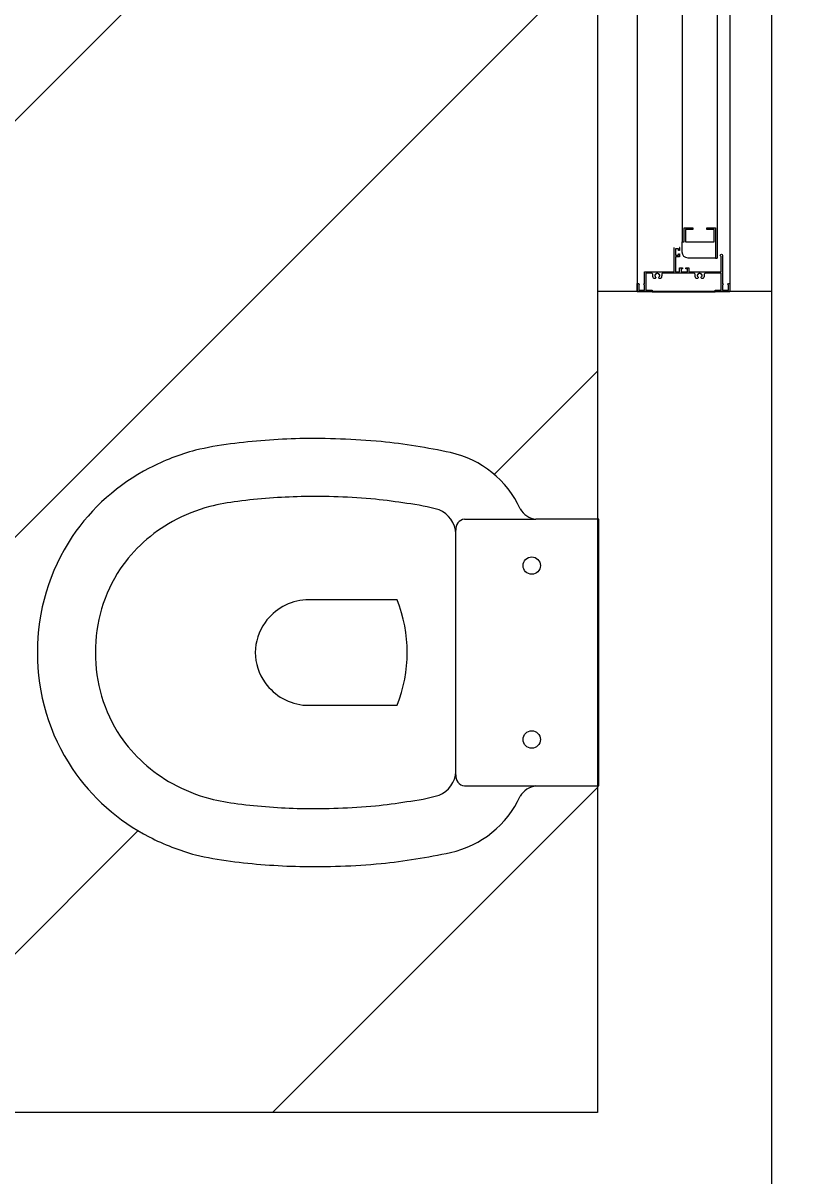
# Model space of a CAD drawing. Header units: metres. Extents: x 1628 to 1845, y 824 to 931.
# Drawn here: x 1652.926 to 1653.594, y 876.474 to 877.468 of the extents above; entities that cross this region are included whole.
import ezdxf

# ---------------------------------------------------------------- set-up
doc = ezdxf.new("R2010")
doc.units = ezdxf.units.M
doc.header["$LTSCALE"] = 0.15
doc.linetypes.add('ACAD_ISO02W100', pattern=[15, 12, -3])
doc.linetypes.add('HIDDEN', pattern=[0.375, 0.25, -0.125])
doc.layers.get('0').update_dxf_attribs({"lineweight": 0, "plot": 0})
doc.layers.get('Defpoints').update_dxf_attribs({"lineweight": 0})
for name, color, linetype, lineweight in [('Alvenaria', 170, 'Continuous', 0), ('Caixilho', 120, 'Continuous', 0), ('Cotas', 1, 'Continuous', 0), ('Humanização', 108, 'Continuous', 0), ('Linhas invisíveis', 6, 'ACAD_ISO02W100', 0)]:
    doc.layers.add(name, color=color, linetype=linetype, lineweight=lineweight)
doc.styles.get("Standard").update_dxf_attribs({"font": 'arial.ttf'})
doc.dimstyles.new('Lunardi', dxfattribs={"dimtxt": 0.1, "dimasz": 0.05, "dimexe": 0, "dimexo": 0.05, "dimgap": 0.05, "dimtad": 0, "dimzin": 9, "dimtxsty": 'Standard', "dimblk": 'OBLIQUE', "dimcen": 0, "dimse1": 1, "dimse2": 1, "dimclrd": 1, "dimclre": 1, "dimclrt": 1, "dimadec": 0, "dimazin": 0, "dimtfac": 1, "dimtmove": 1, "dimatfit": 2, "dimldrblk": 'OBLIQUE', "dimfxl": 1, "dimarcsym": 0})

# ---------------------------------------------------------------- blocks, each defined once
blk = doc.blocks.new('_Oblique')
at = {"color": 0, "linetype": 'ByBlock', "lineweight": -2}
blk.add_line((-0.5, -0.5), (0.5, 0.5), dxfattribs=at)
blk = doc.blocks.new('*D123')
at = {"layer": 'Cotas', "color": 1, "lineweight": -2, "ltscale": 10}
for p, q in [((1651.421220845935, 875.1446543722092), (1652.338103519878, 875.1446543722092)), ((1653.421220845935, 875.1446543722092), (1652.504338171993, 875.1446543722092))]:
    blk.add_line(p, q, dxfattribs=at)
at = {"layer": 'Defpoints', "color": 0, "ltscale": 10}
for p in [(1653.421220845935, 876.5283286922833), (1651.421220845935, 875.3866836356784), (1651.421220845935, 875.1446543722092)]:
    blk.add_point(p, dxfattribs=at)
at = {"layer": 'Cotas', "color": 1, "lineweight": -2, "ltscale": 10, "xscale": 0.05, "yscale": 0.05, "zscale": 0.05, "rotation": 180}
blk.add_blockref('_Oblique', (1651.421220845935, 875.1446543722092), dxfattribs=at)
at = {"layer": 'Cotas', "color": 1, "lineweight": -2, "ltscale": 10, "xscale": 0.05, "yscale": 0.05, "zscale": 0.05}
blk.add_blockref('_Oblique', (1653.421220845935, 875.1446543722092), dxfattribs=at)
at = {"layer": 'Cotas', "color": 1, "ltscale": 10, "insert": (1652.421220845935, 875.1446543722092), "char_height": 0.1, "attachment_point": 5}
blk.add_mtext('2', dxfattribs=at)
blk = doc.blocks.new('*D118')
at = {"layer": 'Cotas', "color": 1, "lineweight": -2, "ltscale": 10}
for p, q in [((1653.571220845935, 875.1446543722092), (1653.421220845935, 875.1446543722092)), ((1653.496220845935, 875.1446543722092), (1653.572806794093, 874.8893678783484)), ((1653.572806794093, 874.8893678783484), (1653.672806794093, 874.8893678783484))]:
    blk.add_line(p, q, dxfattribs=at)
at = {"layer": 'Defpoints', "color": 0, "ltscale": 10}
for p in [(1653.421220845935, 877.2456054993173), (1653.571220845935, 877.0956054993172), (1653.421220845935, 875.1446543722092)]:
    blk.add_point(p, dxfattribs=at)
at = {"layer": 'Cotas', "color": 1, "lineweight": -2, "ltscale": 10, "xscale": 0.05, "yscale": 0.05, "zscale": 0.05, "rotation": 180}
blk.add_blockref('_Oblique', (1653.421220845935, 875.1446543722092), dxfattribs=at)
at = {"layer": 'Cotas', "color": 1, "lineweight": -2, "ltscale": 10, "xscale": 0.05, "yscale": 0.05, "zscale": 0.05}
blk.add_blockref('_Oblique', (1653.571220845935, 875.1446543722092), dxfattribs=at)
at = {"layer": 'Cotas', "color": 1, "ltscale": 10, "insert": (1653.853059181542, 874.8893678783484), "char_height": 0.1, "attachment_point": 5}
blk.add_mtext('0,15', dxfattribs=at)
blk = doc.blocks.new('*D144')
at = {"layer": 'Cotas', "color": 1, "lineweight": -2, "ltscale": 10}
for p, q in [((1654.219204839082, 876.5299146404415), (1654.219204839082, 876.6299146404415)), ((1653.963918345221, 876.4533286922832), (1654.219204839082, 876.5299146404415)), ((1653.963918345221, 876.3783286922832), (1653.963918345221, 876.5283286922833))]:
    blk.add_line(p, q, dxfattribs=at)
at = {"layer": 'Defpoints', "color": 0, "ltscale": 10}
for p in [(1653.421220845935, 876.5283286922833), (1653.963918345221, 876.5283286922833), (1653.571220845935, 876.3783286922832)]:
    blk.add_point(p, dxfattribs=at)
at = {"layer": 'Cotas', "color": 1, "lineweight": -2, "ltscale": 10, "xscale": 0.05, "yscale": 0.05, "zscale": 0.05}
for p, rotation in [((1653.963918345221, 876.5283286922833), 90), ((1653.963918345221, 876.3783286922832), 270)]:
    blk.add_blockref('_Oblique', p, dxfattribs=dict(at, rotation=rotation))
at = {"layer": 'Cotas', "color": 1, "ltscale": 10, "insert": (1654.219204839082, 876.8101670278905), "char_height": 0.1, "attachment_point": 5, "rotation": 90}
blk.add_mtext('0,15', dxfattribs=at)
blk = doc.blocks.new('*D145')
at = {"layer": 'Cotas', "color": 1, "lineweight": -2, "ltscale": 10}
for p, q in [((1653.963918345221, 877.5283286922833), (1653.963918345221, 877.0967461547662)), ((1653.963918345221, 876.5283286922833), (1653.963918345221, 876.9599112298004))]:
    blk.add_line(p, q, dxfattribs=at)
at = {"layer": 'Defpoints', "color": 0, "ltscale": 10}
for p in [(1653.421220845935, 877.5283286922833), (1653.963918345221, 877.5283286922833), (1653.421220845935, 876.5283286922833)]:
    blk.add_point(p, dxfattribs=at)
at = {"layer": 'Cotas', "color": 1, "lineweight": -2, "ltscale": 10, "xscale": 0.05, "yscale": 0.05, "zscale": 0.05}
for p, rotation in [((1653.963918345221, 877.5283286922833), 90), ((1653.963918345221, 876.5283286922833), 270)]:
    blk.add_blockref('_Oblique', p, dxfattribs=dict(at, rotation=rotation))
at = {"layer": 'Cotas', "color": 1, "ltscale": 10, "insert": (1653.963918345221, 877.0283286922835), "char_height": 0.1, "attachment_point": 5, "rotation": 90}
blk.add_mtext('1', dxfattribs=at)
blk = doc.blocks.new('*D159')
at = {"layer": 'Cotas', "color": 1, "lineweight": -2, "ltscale": 10}
for p, q in [((1654.590971814814, 882.437471353103), (1654.590971814814, 878.9771866349091)), ((1654.590971814814, 875.2366836356783), (1654.590971814814, 878.6969683538722))]:
    blk.add_line(p, q, dxfattribs=at)
at = {"layer": 'Defpoints', "color": 0, "ltscale": 10}
for p in [(1653.571220845935, 882.437471353103), (1653.571220845937, 875.2366836356783), (1654.590971814814, 875.2366836356783)]:
    blk.add_point(p, dxfattribs=at)
at = {"layer": 'Cotas', "color": 1, "lineweight": -2, "ltscale": 10, "xscale": 0.05, "yscale": 0.05, "zscale": 0.05}
for p, rotation in [((1654.590971814814, 882.437471353103), 90), ((1654.590971814814, 875.2366836356783), 270)]:
    blk.add_blockref('_Oblique', p, dxfattribs=dict(at, rotation=rotation))
at = {"layer": 'Cotas', "color": 1, "ltscale": 10, "insert": (1654.590971814814, 878.8370774943909), "char_height": 0.1, "attachment_point": 5, "rotation": 90}
blk.add_mtext('7,2', dxfattribs=at)
blk = doc.blocks.new('JMA_CL060')
for p, q in [((9.094947017729282e-13, 0), (9.094947017729282e-13, 600)), ((12.80000000000018, 600), (67.19999999999982, 600)), ((80.00000000000091, 0), (80.00000000000091, 600)), ((68.90000000000055, 26.69999999999982), (68.90000000000055, 571)), ((38.90000000000055, 66), (38.90000000000055, 557)), ((38.74995490624769, 523.0516246535599), (38.90000000000055, 523.0516246535599)), ((36.59999999999945, 63.20000000000073), (36.59999999999945, 63.5)), ((36.80000000000018, 63.20000000000073), (36.80000000000018, 63.5)), ((43.55000000000018, 27), (62.94999999999982, 27)), ((65.19999999999982, 17.19999999999982), (65.19999999999982, 25.5)), ((9.094947017729282e-13, 0), (80.00000000000091, 0))]:
    blk.add_line(p, q)
blk.add_lwpolyline([(36.80000000000018, 561.8000000000002), (36.63000000000011, 561.8000000000002), (36.63000000000011, 564.3500000000004), (35.63000000000011, 564.3500000000004), (35.63000000000011, 563.1000000000004), (33.13000000000011, 563.1000000000004), (33.13000000000011, 568.6000000000004), (35.63000000000011, 568.6000000000004), (35.63000000000011, 567.3500000000004), (36.63000000000011, 567.3500000000004), (36.63000000000011, 569.9000000000005), (33.13000000000011, 569.9000000000005), (33.13000000000011, 582.8000000000002), (36.52999999999975, 582.8000000000002), (36.52999999999975, 579.3000000000002), (39.08000000000084, 579.3000000000002), (39.08000000000084, 580.3000000000002), (37.83000000000084, 580.3000000000002), (37.83000000000084, 582.8000000000002), (43.33000000000084, 582.8000000000002), (43.33000000000084, 580.3000000000002), (42.08000000000084, 580.3000000000002), (42.08000000000084, 579.3000000000002), (44.63000000000011, 579.3000000000002), (44.63000000000011, 582.8000000000002), (72.40000000000055, 582.8000000000002), (72.40000000000055, 569.5139392014171, 1.974146731597403), (73.69999999999982, 568.5600000000004), (73.69999999999982, 592.8000000000002), (74.19999999999982, 593.6660254037843), (73.69999999999982, 594.1660254037843), (73.69999999999982, 598.6999999999998), (78.69999999999982, 598.6999999999998), (78.69999999999982, 594.1660254037843), (78.19999999999982, 593.6660254037843), (78.69999999999982, 592.8000000000002), (80.00000000000091, 592.8000000000002), (80.00000000000091, 600), (67.19999999999982, 600), (67.19999999999982, 598.6999999999998), (72.40000000000055, 598.6999999999998), (72.40000000000055, 584.1000000000004), (58.71663783151689, 584.1000000000004, -0.4694125687019612), (57.73365051896326, 585.2836734693883, 0.2062514525919118), (57.05389033123447, 588.2941176470586, 0.2399316479534801), (56.64954541697534, 588.5), (55.81806527080244, 588.5, 0.6549608847524656), (55.29199127507218, 587.2931976995515, -0.1211700171309819), (55.73303027798283, 586.5), (56.04242852856351, 586.5, -0.1151429428742891), (56.04242852856351, 585.5), (55.73303027798283, 585.5, -0.265541973331848), (54.40000000000055, 584.1669697220177), (54.40000000000055, 583.857571471437, -0.1151429428742906), (53.40000000000055, 583.857571471437), (53.40000000000055, 584.1669697220177, -0.2655419733318485), (52.06696972201826, 585.5), (51.75757147143759, 585.5, -0.1151429428742893), (51.75757147143759, 586.5), (52.06696972201826, 586.5, -0.1211700171309797), (52.50800872492891, 587.2931976995515, 0.654960884752527), (51.98193472919866, 588.5), (51.15045458302575, 588.5, 0.2399316479534891), (50.74610966876571, 588.2941176470586, 0.2062514525919084), (50.06634948103783, 585.2836734693883, -0.4694125687019635), (49.08336216848329, 584.1000000000004), (22.11663783151744, 584.1000000000004, -0.4694125687019642), (21.1336505189629, 585.2836734693883, 0.2062514525919139), (20.45389033123502, 588.2941176470586, 0.2399316479534784), (20.04954541697498, 588.5), (19.21806527080207, 588.5, 0.6549608847524674), (18.69199127507181, 587.2931976995515, -0.1211700171309822), (19.13303027798247, 586.5), (19.44242852856314, 586.5, -0.1151429428742893), (19.44242852856314, 585.5), (19.13303027798247, 585.5, -0.265541973331848), (17.80000000000018, 584.1669697220177), (17.80000000000018, 583.857571471437, -0.1151429428742906), (16.80000000000018, 583.857571471437), (16.80000000000018, 584.1669697220177, -0.2655419733318499), (15.46696972201789, 585.5), (15.15757147143722, 585.5, -0.1151429428742888), (15.15757147143722, 586.5), (15.46696972201789, 586.5, -0.12117001713098), (15.90800872492946, 587.2931976995515, 0.6549608847525276), (15.38193472919829, 588.5), (14.55045458302629, 588.5, 0.2399316479534842), (14.14610966876535, 588.2941176470586, 0.2062514525919105), (13.46634948103747, 585.2836734693883, -0.4694125687019503), (12.48336216848384, 584.1000000000004), (7.600000000000364, 584.1000000000004), (7.600000000000364, 598.6999999999998), (12.80000000000018, 598.6999999999998), (12.80000000000018, 600), (9.094947017729282e-13, 600), (9.094947017729282e-13, 592.8000000000002), (1.300000000000182, 592.8000000000002), (1.800000000000182, 593.6660254037843), (1.300000000000182, 594.1660254037843), (1.300000000000182, 598.6999999999998), (6.300000000000182, 598.6999999999998), (6.300000000000182, 594.1660254037843), (5.800000000000182, 593.6660254037843), (6.300000000000182, 592.8000000000002), (6.300000000000182, 582.8000000000002), (31.83000000000084, 582.8000000000002), (31.83000000000084, 561.8000000000002), (31.80000000000018, 561.8000000000002)], format="xyb")
for points in [[(60.00000000000091, 545.0000071961877), (67.60000000000036, 545.0000071961877), (67.60000000000036, 571.0000071961877), (67.60000000000036, 571.0000071961877), (67.60000000000036, 571.0000071961877), (43.90000000000055, 571.0000071961877, 0.414213562373095), (38.90000000000055, 566.0000071961877), (38.90000000000055, 557.0000071961877), (40.40000000000055, 557.0000071961877), (40.40000000000055, 545.0000071961877), (48.00000000000091, 545.0000071961877), (48.00000000000091, 546.2000071961884), (41.60000000000036, 546.2000071961884), (41.60000000000036, 557.0000071961877), (66.40000000000055, 557.0000071961877), (66.40000000000055, 546.2000071961884), (60.00000000000091, 546.2000071961884), (60.00000000000091, 545.0000071961877)], [(40.36999999999989, 41.00000000000091), (40.36999999999989, 53.00000000000091), (40.36999999999989, 65.00000000000091, 0.414213562373095), (39.36999999999989, 66.00000000000091), (33.07000000000062, 66.00000000000091, 0.414213562373095), (32.07000000000062, 65.00000000000091), (32.07000000000062, 63.50000000000091), (36.86999999999989, 63.50000000000091), (36.86999999999989, 43.50000000000091), (32.07000000000062, 43.50000000000091), (32.07000000000062, 42.00000000000091, 0.414213562373095), (33.07000000000062, 41.00000000000091), (38.86999999999989, 41.00000000000091)], [(35.63000000000011, 36.40000000000055), (35.63000000000011, 35.15000000000055), (36.63000000000011, 35.15000000000055), (36.63000000000011, 37.70000000000073), (29.82999999999993, 37.70000000000073), (29.82999999999993, 17.20000000000073), (6.300000000000182, 17.20000000000073), (6.300000000000182, 7.200000000000728), (5.800000000000182, 6.333974596215739), (6.300000000000182, 5.833974596215739), (6.300000000000182, 1.300000000000182), (1.300000000000182, 1.300000000000182), (1.300000000000182, 5.833974596215739), (1.800000000000182, 6.333974596215739), (1.300000000000182, 7.200000000000728), (0, 7.200000000000728), (0, 0), (12.80000000000018, 0), (12.80000000000018, 1.300000000000182), (7.599999999999454, 1.300000000000182), (7.599999999999454, 15.90000000000055), (12.48336216848293, 15.90000000000055, -0.4694125687019712), (13.46634948103747, 14.7163265306126, 0.2062514525919087), (14.14610966876535, 11.70588235294235, 0.2399316479535158), (14.55045458302538, 11.5), (15.38193472919829, 11.5, 0.6549608847525028), (15.90800872492855, 12.70680230044854, -0.121170017130981), (15.46696972201698, 13.5), (15.15757147143722, 13.5, -0.1151429428742888), (15.15757147143722, 14.5), (15.46696972201789, 14.5, -0.2655419733318486), (16.80000000000018, 15.83303027798229), (16.80000000000018, 16.14242852856296, -0.1151429428742905), (17.80000000000018, 16.14242852856296), (17.80000000000018, 15.83303027798229, -0.2655419733318562), (19.13303027798247, 14.5), (19.44242852856314, 14.5, -0.1151429428742893), (19.44242852856223, 13.5), (19.13303027798247, 13.5, -0.121170017130981), (18.69199127507181, 12.70680230044854, 0.6549608847524693), (19.21806527080207, 11.5), (20.04954541697498, 11.5, 0.2399316479535183), (20.45389033123411, 11.70588235294235, 0.206251452591911), (21.13365051896199, 14.7163265306126, -0.4694125687019735), (22.11663783151653, 15.90000000000055), (49.08336216848329, 15.90000000000055, -0.469412568701972), (50.06634948103692, 14.7163265306126, 0.2062514525919087), (50.7461096687648, 11.70588235294235, 0.2399316479535183), (51.15045458302575, 11.5), (51.98193472919775, 11.5, 0.6549608847525159), (52.50800872492891, 12.70680230044854, -0.1211700171309814), (52.06696972201735, 13.5), (51.75757147143759, 13.5, -0.1151429428742893), (51.75757147143759, 14.5), (52.06696972201735, 14.5, -0.2655419733318558), (53.39999999999964, 15.83303027798229), (53.40000000000055, 16.14242852856296, -0.1151429428742905), (54.40000000000055, 16.14242852856296), (54.40000000000055, 15.83303027798229, -0.2655419733318488), (55.73303027798192, 14.5), (56.0424285285626, 14.5, -0.1151429428742891), (56.0424285285626, 13.5), (55.73303027798192, 13.5, -0.1211700171309813), (55.29199127507127, 12.70680230044854, 0.6549608847524706), (55.81806527080153, 11.5), (56.64954541697443, 11.5, 0.2399316479535203), (57.05389033123447, 11.70588235294235, 0.2062514525919107), (57.73365051896235, 14.7163265306126, -0.4694125687019721), (58.71663783151689, 15.90000000000055), (63.92999999999938, 15.90000000000055), (63.92999999999938, 5.900000000000546), (72.39999999999964, 5.900000000000546), (72.39999999999964, 1.300000000000182), (67.19999999999982, 1.300000000000182), (67.19999999999982, 0), (80, 0), (80, 7.200000000000728), (78.69999999999982, 7.200000000000728), (78.19999999999982, 6.333974596215739), (78.69999999999982, 5.833974596215739), (78.69999999999982, 1.300000000000182), (73.69999999999982, 1.300000000000182), (73.69999999999982, 5.833974596215739), (74.19999999999982, 6.333974596215739), (73.69999999999982, 7.199999999999818), (65.23000000000047, 7.200000000000728), (65.23000000000047, 17.19999999999982), (31.42999999999938, 17.19999999999982), (31.42999999999938, 29.60000000000036), (36.63000000000011, 29.60000000000036), (36.63000000000011, 32.15000000000055), (35.63000000000011, 32.15000000000055), (35.63000000000011, 30.90000000000055), (31.42999999999938, 30.90000000000055), (31.42999999999938, 36.40000000000055)]]:
    blk.add_lwpolyline(points, format="xyb", close=True)
for points in [[(67.60000000000036, 571.0000071961877), (68.90000000000055, 571)], [(20.77000000000044, 46.00000000000091), (4.770000000000437, 46.00000000000091), (4.770000000000437, 61.00000000000091), (20.77000000000044, 61.00000000000091)], [(31.57000000000062, 44.50000000000091), (28.37677528928089, 44.50000000000091), (28.37677528928089, 35.89322471072046), (29.77000000000044, 34.50000000000091), (29.77000000000044, 29.50000000000091), (26.77000000000044, 26.50000000000091), (22.34479594346703, 26.50000000000091), (20.77000000000044, 44.50000000000091), (20.77000000000044, 62.50000000000091), (31.57000000000062, 62.50000000000091)], [(32.07000000000062, 63.20000000000073), (32.07000000000062, 43.80000000000018), (31.57000000000062, 43.80000000000018), (31.57000000000062, 63.20000000000073), (32.07000000000062, 63.20000000000073), (36.86999999999989, 63.20000000000073), (36.86999999999989, 43.80000000000018), (32.07000000000062, 43.80000000000018)], [(38.86999999999989, 41.00000000000091), (38.86999999999989, 27.00000000000091), (42.07000000000062, 27.00000000000091), (42.07000000000062, 28.20000000000073), (40.07000000000062, 28.20000000000073), (40.07000000000062, 29.70000000000073), (66.36999999999989, 29.70000000000073), (66.36999999999989, 28.20000000000073), (64.36999999999989, 28.20000000000073), (64.36999999999989, 27.00000000000091), (67.57000000000062, 27.00000000000091), (67.57000000000062, 53.00000000000091), (59.90000000000055, 53.00000000000091), (59.90000000000055, 53.00000000000091), (59.90000000000055, 51.80000000000018), (66.36999999999989, 51.80000000000018), (66.36999999999989, 41.00000000000091), (41.57000000000062, 41.00000000000091), (41.57000000000062, 51.80000000000018), (47.90000000000055, 51.80000000000018), (47.90000000000055, 53.00000000000091), (40.36999999999989, 53.00000000000091)]]:
    blk.add_lwpolyline(points)
blk.add_lwpolyline([(42.35000000000036, 28.19999999999982), (42.35000000000036, 26.69999999999982), (38.94999999999982, 26.69999999999982), (38.94999999999982, 25.5), (67.75000000000091, 25.5), (67.75000000000091, 12.90000000000055), (66.15000000000055, 12.90000000000055), (66.15000000000055, 11.69999999999982), (68.95000000000073, 11.69999999999982), (68.94999999999982, 26.69999999999982), (64.15000000000055, 26.69999999999982), (64.15000000000055, 28.19999999999982), (65.85000000000036, 28.19999999999982), (65.85000000000036, 29.40000000000055), (62.94999999999982, 29.40000000000055), (62.94999999999982, 26.69999999999982), (43.55000000000018, 26.69999999999982), (43.55000000000018, 29.40000000000055), (40.65000000000055, 29.40000000000055), (40.65000000000055, 28.19999999999982)], close=True)
blk = doc.blocks.new('vaso')
at = {"layer": 'Humanização'}
for p, q in [((1694.878749035405, 875.9593937452794), (1694.940249035405, 875.9593937452794)), ((1694.99472143533, 875.9593937452794), (1694.940249035405, 875.9593937452794)), ((1694.99472143533, 875.7293937452794), (1694.99472143533, 875.9593937452794)), ((1694.871249035406, 875.9479093474492), (1694.871324893622, 875.9498148875036)), ((1694.871249035406, 875.8443937452794), (1694.871249035406, 875.9479093474492)), ((1694.820749035405, 875.8898937452793), (1694.741749035406, 875.8898937452793)), ((1694.871249035406, 875.7408781431095), (1694.871249035406, 875.8443937452794)), ((1694.741749035406, 875.7988937452794), (1694.820749035405, 875.7988937452794)), ((1694.871324893622, 875.7389726030551), (1694.871249035406, 875.7408781431095)), ((1694.878749035405, 875.7293937452794), (1694.940249035405, 875.7293937452794)), ((1694.940249035405, 875.7293937452794), (1694.99472143533, 875.7293937452794))]:
    blk.add_line(p, q, dxfattribs=at)
for centre in [(1694.936749035405, 875.9193937452794), (1694.936749035405, 875.7693937452793)]:
    blk.add_circle(centre, 0.0075, dxfattribs=at)
for centre, radius, start, end in [((1694.718399035405, 875.7126437452794), 0.3145199278265354, 97.6096909513989, 103.1680246795424), ((1694.751974035406, 875.4236437452794), 0.6054414613528025, 91.44096541743238, 97.13734124020777), ((1694.748652881559, 875.3809514375871), 0.6480516458207457, 84.85667662229301, 91.05250639993218), ((1694.739426813183, 875.4069770786127), 0.6230644337060408, 81.0136422369804, 83.79707102580056), ((1694.739426813183, 875.4069770786127), 0.6230644337060046, 78.2086421320476, 81.01364223700614), ((1694.697816535406, 875.8277437452793), 0.1978540170333628, 104.957765788249, 117.4049332123407), ((1694.847624954523, 875.9318716864559), 0.08714631923486314, 24.77708201602871, 77.32338962972057), ((1694.689769241428, 875.8428434283221), 0.1807450106725886, 117.3433825497752, 145.8166512604733), ((1694.718399035405, 875.7126437452794), 0.2645199278266153, 97.6533633174533, 102.9938588321395), ((1694.751974035406, 875.4236437452796), 0.5554414613525451, 91.45842394452353, 97.11561899219724), ((1694.748652881559, 875.3809514375869), 0.5980516458209125, 84.90100931009016, 91.03624384884421), ((1694.739426813183, 875.4069770786127), 0.5730644337059586, 81.01364223700614, 83.7508829352101), ((1694.807756704125, 875.7963804686613), 0.1778926342039962, 74.01391257165963, 83.16134321669934), ((1694.697816535406, 875.8277437452793), 0.1478540170334008, 105.2514817757486, 118.6948589590437), ((1694.848181398268, 875.9459507662609), 0.02309124845701991, 2.591260443074855, 68.22060217527402), ((1694.942744233695, 875.977761542714), 0.01853650444681183, 210.3559318485539, 262.2639330995042), ((1694.689769241428, 875.8428434283221), 0.130745010672574, 118.7785751033808, 145.7038220783968), ((1694.879657006512, 875.9510235296584), 0.008419318325776146, 96.19103375558669, 188.2536589199205), ((1694.689876364598, 875.8450055465216), 0.1796283710709584, 146.4063658729893, 180.1951456590222), ((1694.689876364598, 875.8450055465216), 0.1296283710709492, 146.5200316341706, 180.2704173394315), ((1694.744666682464, 875.8434966864559), 0.04648870542220579, 93.59826754708756, 144.6498394424751), ((1694.703219623641, 875.8443937452794), 0.12602941176469, 338.8367289581255, 21.16327104187456), ((1694.742263741288, 875.8443937452794), 0.04401470588236746, 143.7924739309838, 216.2075260690163), ((1694.689876364598, 875.8437819440371), 0.1796283710709721, 179.8048543409778, 213.5936341270107), ((1694.689876364598, 875.8437819440371), 0.1296283710709631, 179.7295826605424, 213.4799683658294), ((1694.744666682464, 875.8452908041029), 0.04648870542221998, 215.3501605575249, 266.4017324529124), ((1694.689769241428, 875.8459440622366), 0.1307450106725644, 214.2961779216032, 241.2214248966192), ((1694.689769241428, 875.8459440622366), 0.1807450106725973, 214.1833487395267, 242.6566174502248), ((1694.848181398268, 875.7428367242978), 0.02309124845702859, 291.7793978247259, 357.4087395569251), ((1694.879657006512, 875.7377639609003), 0.008419318325776146, 171.7463410800795, 263.8089662444133), ((1694.697816535406, 875.8610437452794), 0.1478540170334004, 241.3051410409563, 254.7485182242514), ((1694.942744233695, 875.7110259478447), 0.01853650444680139, 97.73606690044323, 149.6440681514104), ((1694.718399035405, 875.9761437452794), 0.2645199278266019, 257.0061411678606, 262.3466366825467), ((1694.751974035405, 876.2651437452791), 0.5554414613525405, 262.8843810078295, 268.5415760554765), ((1694.739426813183, 876.281810411946), 0.5730644337059588, 276.2491170647899, 278.9863577629939), ((1694.807756704125, 875.8924070218977), 0.1778926342039716, 276.8386567832748, 285.9860874283135), ((1694.847624954523, 875.7569158041028), 0.08714631923485233, 282.6766103702526, 335.2229179839421), ((1694.748652881559, 876.3078360529717), 0.5980516458207712, 268.9637561511558, 275.0989906899098), ((1694.697816535406, 875.8610437452794), 0.1978540170333626, 242.5950667876594, 255.042234211751), ((1694.718399035405, 875.9761437452794), 0.3145199278265213, 256.8319753204576, 262.3903090486011), ((1694.751974035406, 876.2651437452794), 0.6054414613527991, 262.8626587597922, 268.5590345825676), ((1694.739426813183, 876.281810411946), 0.6230644337060413, 276.2029289741994, 278.9863577630196), ((1694.739426813183, 876.281810411946), 0.6230644337060046, 278.9863577629939, 281.7913578679524), ((1694.748652881559, 876.3078360529717), 0.6480516458206305, 268.9474936000678, 275.143323377707)]:
    blk.add_arc(centre, radius, start, end, dxfattribs=at)

msp = doc.modelspace()

# ---------------------------------------------------------------- hatches: boundary and pattern name
at = {"layer": 'Cotas', "ltscale": 10}
h = msp.add_hatch(dxfattribs=at)
h.set_pattern_fill('ANSI31', scale=0.08)
h.set_pattern_definition([(45, (0, 0), (-0.179605122421383, 0.1796051224213831), [])])
edge = h.paths.add_edge_path()
edge.add_line((1648.198947447637, 881.3829284188338), (1649.221163697311, 881.3829284188338))
edge.add_line((1649.221163697311, 881.3829284188338), (1649.221163697311, 882.2874713531018))
edge.add_line((1649.221163697311, 882.2874713531018), (1649.171163697311, 882.2874713531018))
edge.add_line((1649.171163697311, 882.2874713531018), (1649.151163697311, 882.2874713531016))
edge.add_line((1649.151163697311, 882.2874713531016), (1649.151163697311, 881.6251837262583))
edge.add_line((1649.151163697311, 881.6251837262583), (1649.156101213215, 881.6251837262583))
edge.add_line((1649.156101213215, 881.6251837262583), (1649.156101213215, 881.6060249496353))
edge.add_line((1649.156101213215, 881.6060249496353), (1649.164179532668, 881.6060249496353))
edge.add_ellipse((1649.171946462539, 881.6001837262584), major_axis=(-4.79246396550915e-14, 0.02972026879706392), ratio=0.2758620990611009, start_angle=-3.349214239278808e-10, end_angle=89.99999999953621, ccw=False)
edge.add_ellipse((1649.171946462539, 881.6001837262584), major_axis=(-4.79246396550915e-14, 0.02972026879706392), ratio=0.2758620990611009, start_angle=89.99999999953621, end_angle=359.9999999996651, ccw=False)
edge.add_line((1649.162358208029, 881.5943425028814), (1649.156101213215, 881.5943425028814))
edge.add_line((1649.156101213215, 881.5943425028814), (1649.156101213215, 881.5751837262584))
edge.add_line((1649.156101213215, 881.5751837262584), (1649.151163697311, 881.5421878329375))
edge.add_line((1649.151163697311, 881.5421878329375), (1649.136163697311, 881.5421878329375))
edge.add_arc((1649.128663697311, 882.3308457688927), 0.7886935969976354, 183.1525872733953, 270.54485648763557, ccw=False)
edge.add_line((1648.341163697311, 882.2874713531016), (1648.321163697311, 882.2874713531016))
edge.add_line((1648.321163697311, 882.2874713531016), (1644.606084767328, 882.2874713531023))
edge.add_line((1644.606084767328, 882.2874713531023), (1644.606084767328, 880.5856503314213))
edge.add_line((1644.606084767328, 880.5856503314213), (1644.406084767328, 880.5856503314213))
edge.add_line((1644.406084767328, 880.5856503314213), (1644.406084767328, 879.587471353104))
edge.add_line((1644.406084767328, 879.587471353104), (1648.198947447637, 879.5874713531031))
edge.add_line((1648.198947447637, 879.5874713531031), (1648.198947447637, 881.3829284188338))
h.paths.add_polyline_path([(1644.632964415795, 881.7743864716443), (1644.632964415795, 882.2567885095385), (1646.334785437476, 882.2567885095385), (1646.334785437476, 881.7743864716443)], flags=16)
h.paths.add_polyline_path([(1645.389221569955, 881.8905933913411), (1645.389221569955, 882.1005430421147, -0.4142135623734142), (1645.431211500109, 882.1425329722695), (1645.509518413569, 882.1425329722694), (1645.509518413569, 882.1672907406859, -0.1690998156995892), (1645.502161761439, 882.1884211318971, -0.1690998156995892), (1645.509518413569, 882.2095515231084), (1645.509518413569, 882.2334432964154), (1645.562854237422, 882.2334432964154), (1645.562854237422, 882.209551523109, -0.1690998157051221), (1645.570210889553, 882.1884211318971, -0.1690998157051221), (1645.562854237422, 882.1672907406853), (1645.562854237422, 882.1425329722694), (1645.641161150883, 882.1425329722695, -0.4142135623730951), (1645.683151081037, 882.1005430421149), (1645.683151081037, 881.8905933913411, -0.4142135623730951), (1645.641161150883, 881.8486034611865), (1645.431211500109, 881.8486034611865, -0.4142135623729366)], flags=0)
h.paths.add_polyline_path([(1645.946075200765, 880.1877062035381, -1), (1645.821075200765, 880.1877062035381, -1)], flags=16)
h.paths.add_polyline_path([(1645.883575200765, 880.1877062035381), (1645.914825200765, 880.1877062035381, -0.4142135623730951), (1645.883575200765, 880.1564562035381), (1645.883575200765, 880.1877062035381), (1645.852325200765, 880.1877062035381, -0.4142135623730951), (1645.883575200765, 880.2189562035381)], flags=0)
h.paths.add_polyline_path([(1645.5134607912, 881.995568216728, -1), (1645.558911859792, 881.995568216728, -1)], flags=0)
h.paths.add_polyline_path([(1645.521858777231, 881.995568216728, -1), (1645.550513873761, 881.995568216728, -1)], flags=0)
h.paths.add_polyline_path([(1645.509344530089, 882.1884211318971, -1), (1645.563028120903, 882.1884211318971, -1)], flags=0)
h.paths.add_polyline_path([(1646.447354514585, 881.6157273502923), (1646.447354514585, 882.2476888510847), (1647.047354514586, 882.2476888510847), (1647.047354514586, 881.6157273502923)], flags=16)
h.paths.add_polyline_path([(1646.965451194654, 881.6628556744669), (1646.965451194654, 881.6325692227298), (1646.923011952772, 881.6325692227298), (1646.923011952772, 881.6628556744669), (1646.865451194654, 881.6628556744669), (1646.865451194654, 881.6325692227298), (1646.823011952772, 881.6325692227298), (1646.823011952772, 881.6628556744669), (1646.765451194654, 881.6628556744669), (1646.765451194654, 881.6325692227298), (1646.723011952772, 881.6325692227298), (1646.723011952772, 881.6628556744669), (1646.665451194654, 881.6628556744669), (1646.665451194654, 881.6325692227298), (1646.623011952772, 881.6325692227298), (1646.623011952772, 881.6628556744669), (1646.565451194654, 881.6628556744669), (1646.565451194654, 881.6325692227298), (1646.523011952773, 881.6325692227298), (1646.523011952773, 881.6628556744669)], flags=0)
h.paths.add_polyline_path([(1646.490417462254, 881.7080255373486), (1646.490417462254, 882.2068433974601), (1647.008782488093, 882.2068433974601), (1647.008782488093, 881.7080255373486)], flags=0)
h.paths.add_polyline_path([(1646.584560729221, 881.8225083249152, -1), (1646.647271997271, 881.8225083249152, -1)], flags=0)
h.paths.add_polyline_path([(1646.581832492243, 882.0760059259557, -1), (1646.644543760293, 882.0760059259557, -1)], flags=0)
h.paths.add_polyline_path([(1646.849199716097, 881.8225083249152, -1), (1646.911910984147, 881.8225083249152, -1)], flags=0)
h.paths.add_polyline_path([(1646.849199716097, 882.0787317066118, -1), (1646.911910984147, 882.0787317066118, -1)], flags=0)
h.paths.add_polyline_path([(1650.271220845935, 881.2329284188337), (1649.371163697311, 881.2329284188337), (1648.348947447637, 881.2329284188341), (1648.348947447637, 879.5874713531031), (1648.456595896184, 879.5874713531031), (1648.456595896184, 880.116427415812), (1648.451636119838, 880.116427415812), (1648.451636119838, 880.1355861924351), (1648.443989566249, 880.1355861924351), (1648.443989566249, 880.147268639189), (1648.451636119838, 880.166427415812), (1648.456595896184, 880.166427415812), (1648.456595896184, 880.187471353103), (1648.471595896176, 880.187471353103, -0.4241764030061497), (1649.066595896184, 879.5874713531031), (1650.271220845935, 879.5874713531026), (1650.271220845935, 879.8645326860064), (1650.215791557296, 879.8645326860064, 0.2304454142732543), (1650.202291557296, 879.855532686006, -0.2428711087702277), (1650.139225396722, 879.8064006488885, -0.01098342208360682), (1650.112291557296, 879.8015326860065, -0.01214559638339423), (1650.082291557296, 879.7975326860064, -0.02704099541903282), (1650.012291557296, 879.7950326860065, -0.0248602479579806), (1649.952291557306, 879.7995326860051, -0.02425756240137817), (1649.922291557298, 879.805032686006, -0.05436447662682518), (1649.882291557387, 879.8205326859596, -0.1248812523676094), (1649.815791557296, 879.8795326860064, -0.14850892381361), (1649.785791557296, 879.9795326860065, -0.1485089238135131), (1649.815791557296, 880.0795326860065, -0.1248812523527457), (1649.882291557377, 880.1385326860483, -0.05436447664069619), (1649.922291557298, 880.1540326860069, -0.02425756239867948), (1649.952291557303, 880.1595326860073, -0.02486024795974166), (1650.012291557297, 880.1640326860065, -0.02704099541625039), (1650.08229155729, 880.1615326860071, -0.01214559638586581), (1650.112291557296, 880.1575326860064, -0.01098342208345497), (1650.139225396722, 880.1526647231245, -0.2428711087753344), (1650.202291557296, 880.1035326860058, 0.3027756377348634), (1650.220781953876, 880.0945326860065), (1650.271220845935, 880.0945326860065)])
h.paths.add_polyline_path([(1648.749270284215, 880.8210390880299, -0.03441864091562738), (1648.66879583797, 880.8265853007234, -0.4495920674442093), (1648.503208688824, 881.0748884329232, -0.07550448826790206), (1648.563326695772, 881.2141190468411, -0.258664773026557), (1648.574013415215, 881.22004402803), (1648.904672208215, 881.2200440280302), (1648.924527152215, 881.22004402803, -0.2586647871743815), (1648.935213872695, 881.2141190475041, -0.07550448829215763), (1648.995331878655, 881.0748884331075, -0.4495920693214174), (1648.829744729012, 880.8265853002451, -0.03441864028324764)], flags=16)
h.paths.add_polyline_path([(1648.749270284215, 880.8504394520303, -0.07688287860149558), (1648.621104573137, 880.8702641328746, -0.5371918415692705), (1648.564687244817, 881.0679396400895, -0.002642164474516377), (1648.606287298199, 881.1254871557057, -0.277821795637245), (1648.619299887073, 881.1309522928575, -0.000248196100544756), (1648.623702292862, 881.1359635810264), (1648.593868360215, 881.2200440280302), (1648.633164320215, 881.1402430400302), (1648.865376247215, 881.1402430400302), (1648.904672208215, 881.2200440280302), (1648.874838274569, 881.1359635810265, -0.0002481961005565927), (1648.879240680358, 881.1309522928574, -0.2778217950931889), (1648.892253269195, 881.1254871556788, -0.002642164474492166), (1648.933853322614, 881.0679396400899, -0.5371659605283035), (1648.877445435605, 880.8702671250393, -0.07688874940312905)], flags=0)
h.paths.add_polyline_path([(1648.717769894215, 881.08774239003, -1), (1648.780770674215, 881.08774239003, -1)], flags=0)
h.paths.add_polyline_path([(1648.735620115215, 881.1801435340302, -1), (1648.762920453215, 881.1801435340302, -1)], flags=0)
h.paths.add_polyline_path([(1648.819621155215, 881.1801435340302, -1), (1648.846921493215, 881.1801435340302, -1)], flags=0)
h.paths.add_polyline_path([(1648.651619075215, 881.1801435340302, -1), (1648.678919413215, 881.1801435340302, -1)], flags=0)
h.paths.add_polyline_path([(1649.372300523966, 879.9823805209418, -1), (1649.247300523966, 879.9823805209418, -1)], flags=16)
h.paths.add_polyline_path([(1649.309800523966, 879.9823805209418), (1649.341050523966, 879.9823805209418, -0.4142135623730961), (1649.309800523966, 879.9511305209418), (1649.309800523966, 879.9823805209418), (1649.278550523966, 879.9823805209418, -0.4142135623730951), (1649.309800523966, 880.0136305209418)], flags=0)
h.paths.add_polyline_path([(1650.271220845935, 882.2874713531029), (1649.371163697311, 882.2874713531018), (1649.371163697311, 881.2329284188337), (1650.271220845935, 881.2329284188337)])
h.paths.add_polyline_path([(1649.706745568554, 881.883723631897), (1649.777651646473, 881.883723631897), (1649.777651646473, 881.903723631897), (1649.706745568554, 881.903723631897, -14.25138420653662)], flags=16)
edge = h.paths.add_edge_path()
edge.add_line((1652.271220845935, 880.2374713531029), (1651.108854114322, 880.2374713531029))
edge.add_arc((1650.521354114323, 880.2250546864359), 0.5876311969347761, -90.73129203585688, 1.2107518271964182, ccw=False)
edge.add_line((1650.513854114314, 879.6374713531028), (1650.498854114323, 879.6374713531028))
edge.add_line((1650.498854114323, 879.6374713531028), (1650.498854114323, 879.6585152903938))
edge.add_line((1650.498854114323, 879.6585152903938), (1650.493894337976, 879.6585152903938))
edge.add_line((1650.493894337976, 879.6585152903938), (1650.493894337976, 879.6776740670168))
edge.add_line((1650.493894337976, 879.6776740670168), (1650.485816018523, 879.6776740670168))
edge.add_ellipse((1650.478049088652, 879.6835152903938), major_axis=(8.690064179255702e-14, 0.02972026879706391), ratio=0.2758620990687514, start_angle=6.073150871088728e-10, end_angle=270.0000000007037, ccw=False)
edge.add_ellipse((1650.478049088652, 879.6835152903938), major_axis=(8.690064179255702e-14, 0.02972026879706391), ratio=0.2758620990687514, start_angle=270.00000000070366, end_angle=360.0000000006073, ccw=False)
edge.add_line((1650.487637343162, 879.6893565137707), (1650.493894337976, 879.6893565137707))
edge.add_line((1650.493894337976, 879.6893565137707), (1650.493894337976, 879.7085152903937))
edge.add_line((1650.493894337976, 879.7085152903937), (1650.498854114323, 880.2374713531028))
edge.add_line((1650.498854114323, 880.2374713531028), (1650.478854114323, 880.2374713531028))
edge.add_line((1650.478854114323, 880.2374713531028), (1650.421220845935, 880.2374713531029))
edge.add_line((1650.421220845935, 880.2374713531029), (1650.421220845936, 879.437471353103))
edge.add_line((1650.421220845936, 879.437471353103), (1649.721220845935, 879.437471353103))
edge.add_line((1649.721220845935, 879.437471353103), (1649.721220845935, 878.5374713531029))
edge.add_line((1649.721220845935, 878.5374713531029), (1651.148426433411, 878.537471353103))
edge.add_line((1651.148426433411, 878.537471353103), (1651.148426433411, 878.5790911419223))
edge.add_arc((1651.148426433411, 878.6415911419223), 0.0625, 180, 270, ccw=False)
edge.add_arc((1651.148426433411, 878.6415911419223), 0.0625, 0, 180, ccw=False)
edge.add_arc((1651.148426433411, 878.6415911419223), 0.0625, 270, 360, ccw=False)
edge.add_line((1651.148426433411, 878.5790911419223), (1651.148426433411, 878.537471353103))
edge.add_line((1651.148426433411, 878.537471353103), (1652.271220845935, 878.537471353103))
edge.add_line((1652.271220845935, 878.537471353103), (1652.271220845935, 880.2374713531029))
h.paths.add_polyline_path([(1652.271220845934, 882.437471353103), (1650.421220845935, 882.4374713531016), (1650.421220845935, 880.3874713531028), (1650.508854114323, 880.3874713531028), (1651.128854114322, 880.3874713531028), (1652.271220845935, 880.3874713531028)])
h.paths.add_polyline_path([(1651.555782339946, 881.1053946524372, -0.4142135623731962), (1651.566866027463, 881.1164783399545), (1652.195782339946, 881.1164783399544), (1652.195782339946, 881.0972031364578), (1652.216651326332, 881.0972031364578), (1652.216651326332, 881.0719768710834), (1652.195782339946, 881.0719768710834), (1652.195782339946, 881.0508904701387, 0.2249049724121879), (1652.199845952185, 881.0423133685259), (1652.235782339946, 881.0063769807656), (1652.235782339946, 880.5465796991431), (1652.19828892585, 880.5090862850475, 0.173175762792684), (1652.195782339946, 880.50206620977), (1652.195782339946, 880.4809798088253), (1652.216651326332, 880.4809798088253), (1652.216651326332, 880.4557535434511), (1652.195782339946, 880.4557535434511), (1652.195782339946, 880.4364783399543), (1651.566866027463, 880.4364783399544, -0.4142135623729922), (1651.555782339946, 880.4475620274716)], flags=16)
h.paths.add_polyline_path([(1650.838693884119, 881.2227114896062, -1), (1650.963693884119, 881.2227114896062, -1)], flags=16)
h.paths.add_polyline_path([(1650.901193884119, 881.2227114896062), (1650.869943884119, 881.2227114896062, -0.4142135623730951), (1650.901193884119, 881.2539614896062), (1650.901193884119, 881.2227114896062), (1650.932443884119, 881.2227114896062, -0.4142135623730951), (1650.901193884119, 881.1914614896062)], flags=0)
h.paths.add_polyline_path([(1651.655782339946, 881.0053946524372, -0.414213562373094), (1651.666866027463, 881.0164783399543), (1652.085782339946, 881.0164783399545), (1652.085782339946, 880.5364783399544), (1651.666866027463, 880.5364783399543, -0.4142135623730949), (1651.655782339946, 880.5475620274715)], flags=0)
h.paths.add_polyline_path([(1651.59171719175, 881.2309258568919, -0.04783706804711751), (1651.591717191751, 881.7309258568923, -0.4006490498759683), (1651.674446503587, 881.7809258568919), (1652.224446503587, 881.7809258568919), (1652.224446503587, 881.1809258568918), (1651.674446503586, 881.180925856892, -0.4006490498712943)], flags=16)
h.paths.add_polyline_path([(1651.864446503587, 881.240925856892), (1651.864446503587, 881.720925856892), (1652.074446503587, 881.7209258568921, -0.4142135623730951), (1652.144446503587, 881.6509258568922), (1652.144446503587, 881.3109258568918, -0.4142135623730951), (1652.074446503587, 881.2409258568919)], flags=0)
h.paths.add_polyline_path([(1652.16792018779, 880.5556808470009, -1), (1652.110786777032, 880.5556808470009, -1)], flags=0)
edge = h.paths.add_edge_path()
edge.add_line((1653.421220845935, 877.5283286922833), (1652.421220845936, 877.5283286922833))
edge.add_line((1652.421220845936, 877.5283286922833), (1652.271220845935, 877.5283286922831))
edge.add_line((1652.271220845935, 877.5283286922831), (1652.271220845935, 877.6783286922831))
edge.add_line((1652.271220845935, 877.6783286922831), (1652.271220845935, 878.3874713531029))
edge.add_line((1652.271220845935, 878.3874713531029), (1651.421220845935, 878.3874713531029))
edge.add_line((1651.421220845935, 878.3874713531029), (1651.421220845935, 878.3690300178232))
edge.add_line((1651.421220845935, 878.3690300178232), (1651.421220845935, 878.3490300178232))
edge.add_line((1651.421220845935, 878.3490300178232), (1651.950176908644, 878.3490300178232))
edge.add_line((1651.950176908644, 878.3490300178232), (1651.950176908644, 878.3539897941694))
edge.add_line((1651.950176908644, 878.3539897941694), (1651.969335685267, 878.3539897941694))
edge.add_line((1651.969335685267, 878.3539897941694), (1651.969335685267, 878.3620681136227))
edge.add_ellipse((1651.975176908644, 878.3698350434937), major_axis=(-0.02972026879706391, 3.307879901149037e-13), ratio=0.2758620990649262, start_angle=2.3117081582313403e-09, end_angle=90.00000000236759, ccw=False)
edge.add_ellipse((1651.975176908644, 878.3698350434937), major_axis=(-0.02972026879706391, 3.307879901149037e-13), ratio=0.2758620990649262, start_angle=90.00000000236759, end_angle=360.00000000231165, ccw=False)
edge.add_line((1651.981018132021, 878.3602467889832), (1651.981018132021, 878.3539897941694))
edge.add_line((1651.981018132021, 878.3539897941694), (1652.000176908644, 878.3539897941694))
edge.add_line((1652.000176908644, 878.3539897941694), (1652.021220845935, 878.3490300178232))
edge.add_line((1652.021220845935, 878.3490300178232), (1652.021220845935, 878.3340300178231))
edge.add_arc((1651.433637512602, 878.3265300178232), 0.5876311969348327, -91.21075182718499, 0.7312920349921797, ccw=False)
edge.add_line((1651.421220845935, 877.7390300178232), (1651.421220845935, 877.7190300178233))
edge.add_line((1651.421220845935, 877.7190300178233), (1651.421220845935, 876.5283286922835))
edge.add_line((1651.421220845935, 876.5283286922835), (1653.421220845935, 876.5283286922833))
edge.add_line((1653.421220845935, 876.5283286922833), (1653.421220845935, 876.8100872037309))
edge.add_line((1653.421220845935, 876.8100872037309), (1653.367961565991, 876.8100872037309))
edge.add_arc((1653.37045676428, 876.7917194062962), 0.0185365044467574, 97.73606690060741, 149.6440681517027)
edge.add_arc((1653.275337485108, 876.8376092625542), 0.08714631923480773, 280.61821896368576, 335.2229179840356, ccw=False)
edge.add_arc((1653.167139343769, 877.3625038703991), 0.62306443370747, 278.9863577628839, 281.5034714677801, ccw=False)
edge.add_arc((1653.167139343768, 877.3625038703944), 0.6230644337030823, 276.2029289744012, 278.98635776309544, ccw=False)
edge.add_arc((1653.176365412145, 877.3885295114247), 0.6480516458222588, 268.9474936000223, 275.1433233777829, ccw=False)
edge.add_arc((1653.179686565989, 877.3458372037304), 0.6054414613522136, 262.86265876110525, 268.55903458266573, ccw=False)
edge.add_arc((1653.14611156599, 877.0568372037307), 0.3145199278262583, 256.8319753208991, 262.3903090509972, ccw=False)
edge.add_arc((1653.125529065991, 876.9417372037307), 0.1978540170332219, 242.5950668404812, 255.04223421223242, ccw=False)
edge.add_arc((1653.117481772013, 876.9266375206878), 0.1807450106723297, 214.1833487394644, 242.6566175081094, ccw=False)
edge.add_arc((1653.117588895183, 876.9244754024886), 0.1796283710710929, 179.8048543409602, 213.5936341269842, ccw=False)
edge.add_arc((1653.117588895183, 876.9256990049731), 0.1796283710710929, 146.4063658730158, 180.1951456590398, ccw=False)
edge.add_arc((1653.117481772013, 876.923536886774), 0.1807450106723275, 117.34338248394431, 145.8166512605356, ccw=False)
edge.add_arc((1653.125529065991, 876.9084372037311), 0.1978540170332286, 104.9577657877762, 117.4049331522597, ccw=False)
edge.add_arc((1653.14611156599, 876.793337203731), 0.3145199278262583, 97.60969094967072, 103.16802467910088, ccw=False)
edge.add_arc((1653.179686565991, 876.5043372037314), 0.605441461352299, 91.4409654174633, 97.13734123939378, ccw=False)
edge.add_arc((1653.176365412145, 876.4616448960371), 0.6480516458222549, 84.85667662280218, 91.05250639997769, ccw=False)
edge.add_arc((1653.167139343768, 876.4876705370672), 0.6230644337030738, 81.01364223694748, 83.7970710262511, ccw=False)
edge.add_arc((1653.167139343768, 876.4876705370627), 0.6230644337074674, 78.49652853185688, 81.01364223703177, ccw=False)
edge.add_arc((1653.275337485108, 877.0125651449074), 0.08714631923480465, 24.777082015562485, 79.3817810341884, ccw=False)
edge.add_arc((1653.37045676428, 877.0584550011655), 0.01853650444683508, 210.3559318504718, 277.7360669026966)
edge.add_line((1653.372951962571, 877.0400872037309), (1653.421220845935, 877.0400872037309))
edge.add_line((1653.421220845935, 877.0400872037309), (1653.421220845935, 877.5283286922833))
h.paths.add_polyline_path([(1651.77730325523, 876.9557805924472, -0.03441864092388382), (1651.857777701513, 876.9613268048685, -0.03441864027130494), (1651.938252146253, 876.955780592245, -0.4495920701044981), (1652.103839296798, 876.707477459569, -0.07550448826524238), (1652.043721288949, 876.5682468460458, -0.2586647727395036), (1652.033034569513, 876.5623218648684), (1651.857777701513, 876.5623218648682), (1651.702375777513, 876.5623218648682), (1651.682520832513, 876.5623218648684, -0.2586647775051515), (1651.671834112745, 876.5682468458551, -0.07550058030699501), (1651.611718100459, 876.7074698681203, -0.4496038926190679)], flags=16)
h.paths.add_polyline_path([(1651.857777701513, 876.9319264408681, -0.07688874940130555), (1651.985952852897, 876.9120987678401, -0.537165960447248), (1652.042360739912, 876.7144262528092, -0.002642164474533148), (1652.000760686529, 876.6568787371926, -0.2778217956276203), (1651.987748097656, 876.6514136000412, -0.0002481961005718709), (1651.983345691866, 876.6464023118718), (1652.013179625513, 876.5623218648682), (1651.973883664513, 876.6421228528682), (1651.741671737513, 876.6421228528682), (1651.702375777513, 876.5623218648682), (1651.732209710159, 876.646402311872, -0.0002481961005485626), (1651.72780730437, 876.651413600041, -0.2778217950934951), (1651.714794715533, 876.6568787372196, -0.002642164474514386), (1651.673194662114, 876.714426252809, -0.5371918401179576), (1651.729611989905, 876.9121017598561, -0.07688287893057741)], flags=0)
h.paths.add_polyline_path([(1651.889278091513, 876.6946235028684, -1), (1651.826277311513, 876.6946235028684, -1)], flags=0)
h.paths.add_polyline_path([(1651.787426830513, 876.6022223588682, -1), (1651.760126492513, 876.6022223588682, -1)], flags=0)
h.paths.add_polyline_path([(1651.871427870513, 876.6022223588682, -1), (1651.844127532513, 876.6022223588682, -1)], flags=0)
h.paths.add_polyline_path([(1651.955428910513, 876.6022223588682, -1), (1651.928128572513, 876.6022223588682, -1)], flags=0)
h.paths.add_polyline_path([(1652.412154969839, 876.887407394933, -1), (1652.537154969839, 876.887407394933, -1)], flags=16)
h.paths.add_polyline_path([(1652.443404969839, 876.887407394933, -0.4142135623730951), (1652.474654969839, 876.918657394933), (1652.474654969839, 876.887407394933), (1652.505904969839, 876.887407394933, -0.4142135623730951), (1652.474654969839, 876.856157394933), (1652.474654969839, 876.887407394933)], flags=0)
h.paths.add_polyline_path([(1648.545185176839, 881.442917698095), (1648.867081493347, 881.442917698095), (1648.867081493347, 881.6489886394319), (1648.545185176839, 881.6489886394319)], flags=24)
h.paths.add_polyline_path([(1645.951664389033, 880.2161637410552), (1646.355356408132, 880.2161637410552), (1646.355356408132, 880.4076286114508), (1645.951664389033, 880.4076286114508)], flags=24)
h.paths.add_polyline_path([(1645.479206931867, 881.9703441562522), (1645.883968835504, 881.970313984033), (1645.883991198443, 882.2703139831993), (1645.479229294806, 882.2703441554186)], flags=24)
h.paths.add_polyline_path([(1645.903993659098, 880.450757139089), (1646.823636516241, 880.450757139089), (1646.823636516241, 880.669507139089), (1645.903993659098, 880.669507139089)], flags=24)
h.paths.add_polyline_path([(1645.726930378827, 880.70657756473), (1646.922168470745, 880.7064884679415), (1646.922190833683, 881.0064884671079), (1645.726952741766, 881.0065775638964)], flags=24)
h.paths.add_polyline_path([(1649.145213751152, 880.8513029251661), (1649.467110067659, 880.8513029251661), (1649.467110067659, 881.057373866503), (1649.145213751152, 881.057373866503)], flags=24)
h.paths.add_polyline_path([(1650.113350287239, 880.244442723622), (1650.113350287239, 880.5663390401295), (1649.907279345902, 880.5663390401295), (1649.907279345902, 880.244442723622)], flags=24)
h.paths.add_polyline_path([(1649.377889712233, 880.0108380584588), (1649.781581731333, 880.0108380584588), (1649.781581731333, 880.2023029288545), (1649.377889712233, 880.2023029288545)], flags=24)
h.paths.add_polyline_path([(1649.11461758371, 880.2429834089975), (1649.933069964663, 880.2429834089975), (1649.933069964663, 880.4617334089975), (1649.11461758371, 880.4617334089975)], flags=24)
h.paths.add_polyline_path([(1649.292755232282, 880.5403817633871), (1649.773707611898, 880.5403459116914), (1649.773729974837, 880.8403459108578), (1649.292777595221, 880.8403817625535)], flags=24)
h.paths.add_polyline_path([(1649.657320977136, 881.5944427236213), (1649.657320977136, 881.9163390401288), (1649.451250035799, 881.9163390401288), (1649.451250035799, 881.5944427236213)], flags=24)
h.paths.add_polyline_path([(1649.65519892792, 881.9939814051074), (1649.993294165076, 881.9939562024302), (1649.993316528015, 882.2939562015966), (1649.65522129086, 882.2939814042738)], flags=9)
h.paths.add_polyline_path([(1651.216515621679, 878.6700486794393), (1651.620207640778, 878.6700486794393), (1651.620207640778, 878.861513549835), (1651.216515621679, 878.861513549835)], flags=24)
h.paths.add_polyline_path([(1652.242627689193, 879.2609365645629), (1652.242627689193, 879.5051384745219), (1652.036556747856, 879.5051384745219), (1652.036556747856, 879.2609365645629)], flags=24)
h.paths.add_polyline_path([(1651.559570245404, 879.9180582107775), (1651.897665482559, 879.9180330081003), (1651.897687845499, 880.2180330072667), (1651.559592608343, 880.2180582099439)], flags=24)
h.paths.add_polyline_path([(1651.168844891744, 878.9046420774736), (1651.987297272697, 878.9046420774736), (1651.987297272697, 879.1233920774736), (1651.168844891744, 879.1233920774736)], flags=24)
h.paths.add_polyline_path([(1650.600769235549, 879.1447085450483), (1652.0341025649, 879.1446016998956), (1652.034129897381, 879.5112683655434), (1650.60079656803, 879.5113752106961)], flags=24)
h.paths.add_polyline_path([(1652.158819232301, 881.2522735359136), (1652.158819232301, 881.574169852421), (1651.952748290964, 881.574169852421), (1651.952748290964, 881.2522735359136)], flags=8)
h.paths.add_polyline_path([(1650.969283072386, 881.2511690271233), (1651.372975091486, 881.2511690271233), (1651.372975091486, 881.4426338975189), (1650.969283072386, 881.4426338975189)], flags=24)
h.paths.add_polyline_path([(1650.760112275504, 881.4485235021272), (1651.578564656457, 881.4485235021272), (1651.578564656457, 881.6672735021272), (1650.760112275504, 881.6672735021272)], flags=24)
h.paths.add_polyline_path([(1650.505777117526, 881.8042786474214), (1652.120062827327, 881.8041583135118), (1652.120085190265, 882.1041583126782), (1650.505799480465, 882.1042786465878)], flags=24)
h.paths.add_polyline_path([(1652.542744158106, 876.9158649324501), (1652.946436177206, 876.9158649324501), (1652.946436177206, 877.1073298028457), (1652.542744158106, 877.1073298028457)], flags=24)
h.paths.add_polyline_path([(1651.625529461603, 877.4042645603345), (1652.106481841219, 877.4042287086387), (1652.106504204158, 877.7042287078051), (1651.625551824542, 877.7042645595009)], flags=24)
h.paths.add_polyline_path([(1651.951481084572, 877.1795409392007), (1652.769933465525, 877.1795409392007), (1652.769933465525, 877.3982909392007), (1651.951481084572, 877.3982909392007)], flags=24)

# ---------------------------------------------------------------- linework, layer by layer
at = {"layer": 'Alvenaria'}
for p, q in [((1653.421220845935, 882.437471353103), (1653.421220845935, 876.5283286922833)), ((1653.571220845935, 882.437471353103), (1653.571220845935, 876.3783286922832)), ((1653.421220845935, 876.5283286922833), (1651.421220845935, 876.5283286922835))]:
    msp.add_line(p, q, dxfattribs=at)
msp.add_lwpolyline([(1653.421220845935, 877.2367217512395), (1653.571220845936, 877.2367217512395)], dxfattribs=at)
at = {"layer": 'Linhas invisíveis', "linetype": 'HIDDEN', "ltscale": 10}
msp.add_lwpolyline([(1633.134476209993, 883.0438677950089), (1641.071220845935, 883.0438677950089), (1641.071220845935, 882.8374713531035), (1649.951220845935, 882.8374713531035), (1649.951220845935, 882.7406695740557), (1652.741220845935, 882.7406695740557), (1652.741220845935, 882.437471353103), (1653.571220845935, 882.437471353103), (1653.571220845935, 876.3783286922832), (1651.820605005775, 876.3783286922832), (1651.820605005775, 874.8366802849853), (1637.334468472521, 874.8366836356782), (1637.334468472521, 878.8632122046123), (1633.134476209993, 878.8632122046123), (1633.134476209993, 883.0438677950089)], dxfattribs=at)

# ---------------------------------------------------------------- block references
at = {"layer": 'Caixilho', "xscale": -0.0009999999999763531, "yscale": 0.0009999999999763531, "zscale": 0.001, "rotation": 180}
msp.add_blockref('JMA_CL060', (1653.455388749741, 877.8363106145836), dxfattribs=at)
at = {"layer": 'Humanização'}
msp.add_blockref('vaso', (-41.57228746941507, 1.080693458451492), dxfattribs=at)

# ---------------------------------------------------------------- dimensions: what is measured, and where the dimension line sits
at = {"layer": 'Cotas', "ltscale": 10}
dim = msp.add_aligned_dim(p1=(1653.571220845935, 882.437471353103), p2=(1653.571220845937, 875.2366836356783), distance=1.0197509688771333, dimstyle='Lunardi', dxfattribs=at)
dim.commit()
dim.dimension.update_dxf_attribs({"geometry": '*D159', "text_midpoint": (1654.590971814814, 878.8370774943909)})
for base, p1, p2, picture, middle in [((1653.963918345221, 877.5283286922833), (1653.421220845935, 876.5283286922833), (1653.421220845935, 877.5283286922833), '*D145', (1653.963918345221, 877.0283286922835)), ((1653.963918345221, 876.5283286922833), (1653.571220845935, 876.3783286922832), (1653.421220845935, 876.5283286922833), '*D144', (1654.219204839082, 876.6799146404417))]:
    dim = msp.add_linear_dim(base=base, p1=p1, p2=p2, angle=270, dimstyle='Lunardi', dxfattribs=at)
    dim.commit()
    dim.dimension.update_dxf_attribs({"geometry": picture, "text_midpoint": middle})
for base, p1, p2, picture, middle in [((1653.421220845935, 875.1446543722092), (1653.571220845935, 877.0956054993172), (1653.421220845935, 877.2456054993173), '*D118', (1653.722806794093, 874.8893678783484)), ((1651.421220845935, 875.1446543722092), (1653.421220845935, 876.5283286922833), (1651.421220845935, 875.3866836356784), '*D123', (1652.421220845935, 875.1446543722092))]:
    dim = msp.add_linear_dim(base=base, p1=p1, p2=p2, dimstyle='Lunardi', dxfattribs=at)
    dim.commit()
    dim.dimension.update_dxf_attribs({"geometry": picture, "text_midpoint": middle})

doc.saveas('drawing.dxf')
